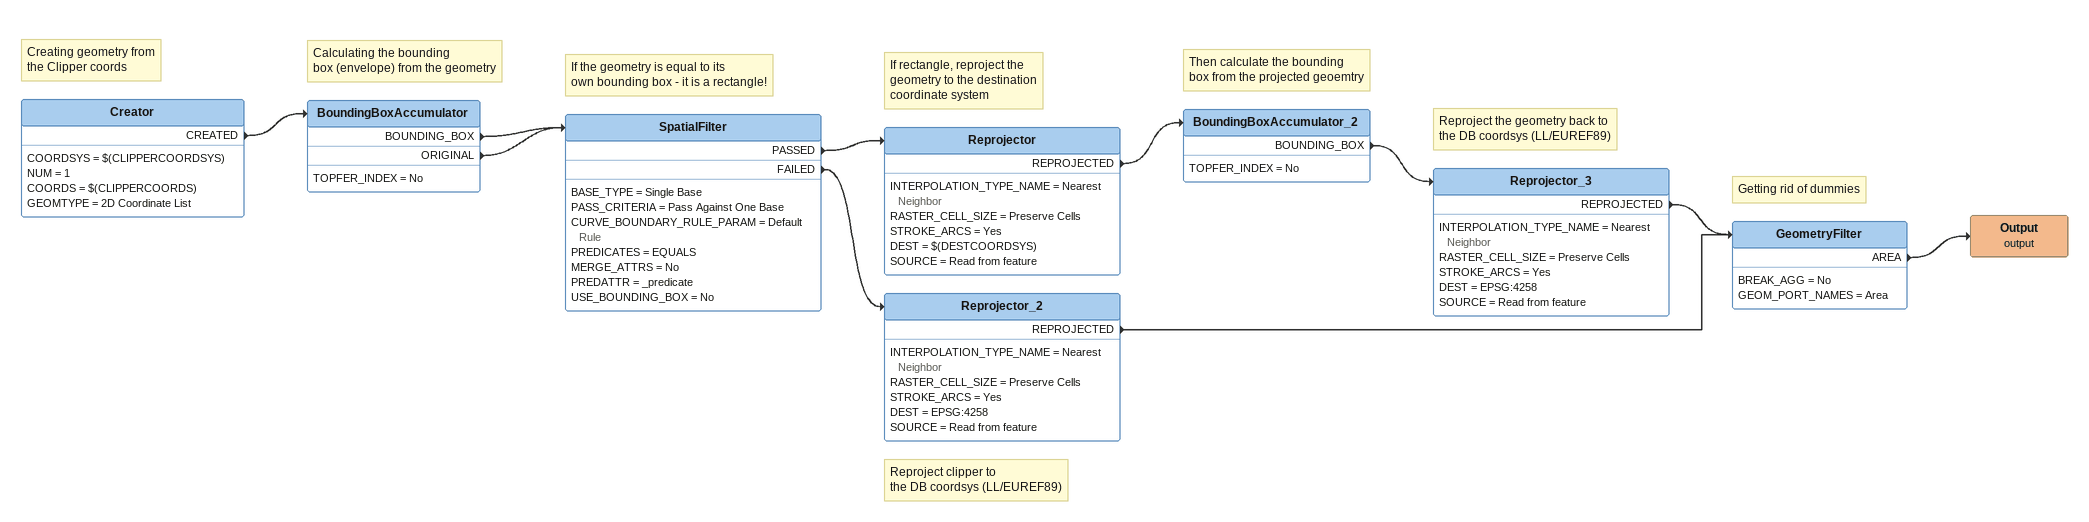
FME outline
Note: Creating geometry from / the Clipper coords
Creator
    COORDSYS = $(CLIPPERCOORDSYS)
    NUM = 1
    COORDS = $(CLIPPERCOORDS)
    GEOMTYPE = 2D Coordinate List
    CREATED -> BoundingBoxAccumulator
Note: Calculating the bounding / box (envelope) from the geometry
BoundingBoxAccumulator
    TOPFER_INDEX = No
    BOUNDING_BOX -> SpatialFilter
    ORIGINAL -> SpatialFilter
Note: If the geometry is equal to its / own bounding box - it is a rectangle!
SpatialFilter
    BASE_TYPE = Single Base
    PASS_CRITERIA = Pass Against One Base
    CURVE_BOUNDARY_RULE_PARAM = Default Rule
    PREDICATES = EQUALS
    MERGE_ATTRS = No
    PREDATTR = _predicate
    USE_BOUNDING_BOX = No
    PASSED -> Reprojector
    FAILED -> Reprojector_2
Note: If rectangle, reproject the / geometry to the destination / coordinate system
Reprojector
    INTERPOLATION_TYPE_NAME = Nearest Neighbor
    RASTER_CELL_SIZE = Preserve Cells
    STROKE_ARCS = Yes
    DEST = $(DESTCOORDSYS)
    SOURCE = Read from feature
    REPROJECTED -> BoundingBoxAccumulator_2
Note: Then calculate the bounding / box from the projected geoemtry
BoundingBoxAccumulator_2
    TOPFER_INDEX = No
    BOUNDING_BOX -> Reprojector_3
Note: Reproject the geometry back to / the DB coordsys (LL/EUREF89)
Reprojector_3
    INTERPOLATION_TYPE_NAME = Nearest Neighbor
    RASTER_CELL_SIZE = Preserve Cells
    STROKE_ARCS = Yes
    DEST = EPSG:4258
    SOURCE = Read from feature
    REPROJECTED -> GeometryFilter
Note: Reproject clipper to / the DB coordsys (LL/EUREF89)
Reprojector_2
    INTERPOLATION_TYPE_NAME = Nearest Neighbor
    RASTER_CELL_SIZE = Preserve Cells
    STROKE_ARCS = Yes
    DEST = EPSG:4258
    SOURCE = Read from feature
    REPROJECTED -> GeometryFilter
Note: Getting rid of dummies
GeometryFilter
    BREAK_AGG = No
    GEOM_PORT_NAMES = Area
    AREA -> Output (output)
Output (output)
